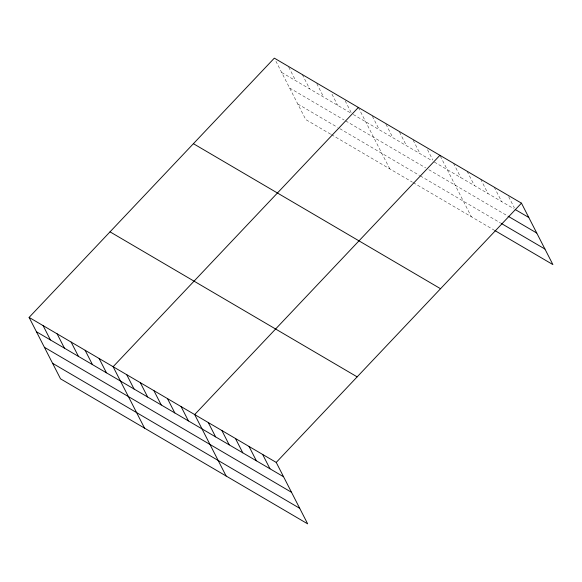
<?xml version="1.0" encoding="UTF-8"?>
<svg xmlns="http://www.w3.org/2000/svg" width="582" height="582" viewBox="0 0 582 582"><rect width="100%" height="100%" fill="white"/><g stroke="black" fill="none" stroke-linecap="round" stroke-linejoin="round"><path stroke-width="0.44" stroke-dasharray="2.91 2.18" d="M281.666 72.474L351.688 113.563M353.238 114.479L432.142 160.778M434.405 162.102L513.695 208.632M289.618 88.02L344.078 119.979M345.635 120.889L425.748 167.9M428.767 169.675L507.3 215.755M297.817 104.032L337.495 127.32M339.83 128.687L419.593 175.495M420.349 175.939L500.396 222.913M330.663 134.187L305.768 119.579L275.963 61.328M331.442 134.646L412.449 182.181M413.205 182.624L494.002 230.036M508.683 196.774L514.386 207.927M494.278 187.208L501.611 201.539M480.681 179.234L488.022 193.566M467.091 171.261L474.425 185.593M453.502 163.28L460.835 177.612M440.312 156.1L471.347 216.744M427.537 149.72L432.833 160.072M413.133 140.153L420.058 153.684M399.536 132.172L406.469 145.711M385.946 124.199L392.872 137.73M372.356 116.218L379.282 129.757M358.352 107.452L389.794 168.889M345.162 100.824L351.281 112.77M331.98 94.197L337.684 105.349M316.753 83.59L323.679 97.129M302.342 74.576L309.675 88.908M288.745 67.156L295.671 80.694"/><path stroke-width="0.87" d="M29.1 317.401L276.232 462.421L307.667 523.858L60.535 378.838L29.1 317.401L274.333 58.142L521.465 203.162L552.9 264.599L494.758 230.479M358.352 107.452L113.126 366.711L144.562 428.148M439.905 155.307L194.679 414.566L226.114 476.003M276.232 462.421L521.465 203.162M515.201 209.52L528.798 217.493M508.057 216.198L536.75 233.04M501.146 223.35L544.948 249.052M193.406 143.696L440.538 288.716M110.027 231.847L357.159 376.867M36.433 331.733L283.565 476.753M44.392 347.279L291.517 492.299M52.584 363.292L299.715 508.312M262.642 454.447L269.975 468.779M249.045 446.467L256.378 460.798M235.455 438.493L242.789 452.825M221.866 430.513L229.199 444.852M208.269 422.539L215.602 436.871M181.082 406.585L188.423 420.917M167.492 398.612L174.826 412.944M153.903 390.638L161.236 404.97M140.306 382.658L147.646 396.989M126.716 374.684L134.049 389.016M99.122 358.49L106.455 372.822M85.118 350.269L92.451 364.608M71.113 342.056L78.446 356.388M57.109 333.835L64.442 348.167M43.104 325.622L50.438 339.953"/></g></svg>
